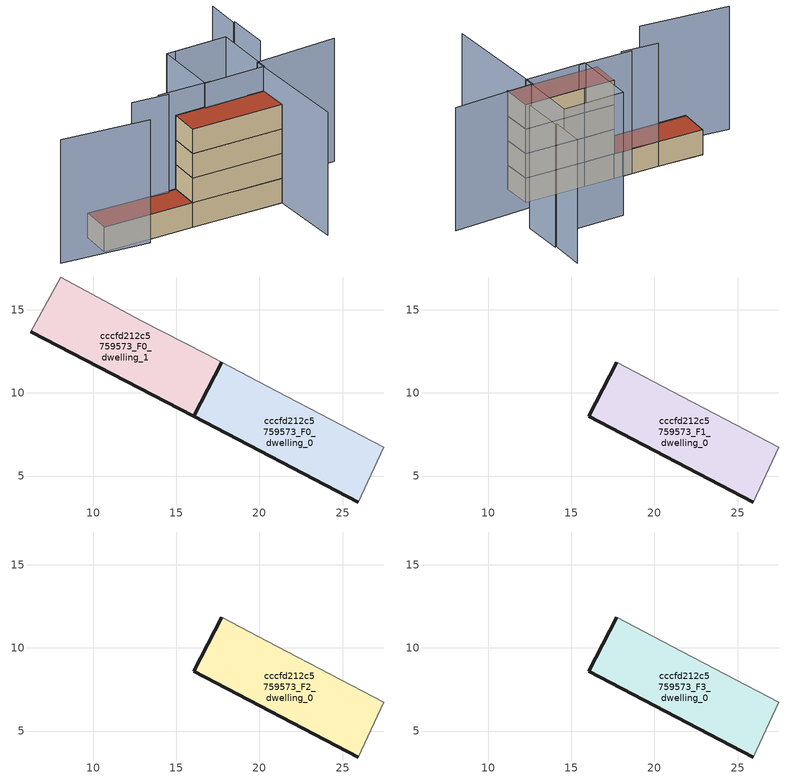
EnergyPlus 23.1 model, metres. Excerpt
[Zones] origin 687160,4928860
cccfd212c5759573_F0_dwelling_0
 floor ground (EU_floor_Construction): 25.93,3.44 27.48,6.75 21.03,10.11 17.72,11.85 16.03,8.59 z0
 wall outside (EU_wall_Construction): 25.93,3.44 16.03,8.59 17.73,11.85 z0:3
 wall adiabatic (EU_wall_Construction): 17.72,11.85 21.03,10.11 27.48,6.75 25.93,3.44 z0:3
cccfd212c5759573_F0_dwelling_1
 floor ground (EU_floor_Construction): 16.03,8.59 17.72,11.85 16.81,12.32 12.87,14.35 8.06,16.98 6.23,13.69 z0
 wall outside (EU_wall_Construction): 17.72,11.85 16.03,8.59 6.23,13.69 z0:3
 wall adiabatic (EU_wall_Construction): 6.23,13.69 8.06,16.98 12.87,14.35 16.81,12.32 17.72,11.85 z0:3
 roof outside (EU_roof_Construction): 16.81,12.32 17.72,11.85 16.03,8.59 6.23,13.69 8.06,16.98 12.87,14.35 z3
cccfd212c5759573_F1_dwelling_0
 floor to cccfd212c5759573_F0_dwelling_0 (EU_floor_Construction): 25.93,3.44 27.48,6.75 21.03,10.11 17.72,11.85 16.03,8.59 z3
 wall outside (EU_wall_Construction): 25.93,3.44 16.03,8.59 17.72,11.85 z3:6
 wall adiabatic (EU_wall_Construction): 17.72,11.85 21.03,10.11 27.48,6.75 25.93,3.44 z3:6
cccfd212c5759573_F2_dwelling_0
 floor to cccfd212c5759573_F1_dwelling_0 (EU_floor_Construction): 25.93,3.44 27.48,6.75 21.03,10.11 17.72,11.85 16.03,8.59 z6
 wall outside (EU_wall_Construction): 25.93,3.44 16.03,8.59 17.72,11.85 z6:9
 wall adiabatic (EU_wall_Construction): 17.72,11.85 21.03,10.11 27.48,6.75 25.93,3.44 z6:9
cccfd212c5759573_F3_dwelling_0
 floor to cccfd212c5759573_F2_dwelling_0 (EU_floor_Construction): 25.93,3.44 27.48,6.75 21.03,10.11 17.72,11.85 16.03,8.59 z9
 wall outside (EU_wall_Construction): 25.93,3.44 16.03,8.59 17.72,11.85 z9:12
 wall adiabatic (EU_wall_Construction): 17.72,11.85 21.03,10.11 27.48,6.75 25.93,3.44 z9:12
 roof outside (EU_roof_Construction): 27.48,6.75 25.93,3.44 16.03,8.59 17.72,11.85 21.03,10.11 z12
shading: 22.2,-4.64 27.85,7.83 / 27.85,7.83 36.84,3.76 / 32.15,10.18 34.31,14.8 / 34.19,14.86 36.09,18.68 / 21.56,9.78 15.81,12.86 / 30.91,13.75 25.26,16.57 / 16.64,12.04 12.87,14.35 / 10.66,10.65 1.66,16.29 / 30.95,13.83 27.48,6.75 / 27.48,6.75 20.79,10.03 / 20.79,10.03 24.26,17.11 / 24.26,17.11 30.95,13.83 z0:15
[Building]
EU S2 Campaign: North Axis=0; Terrain=City; Solar Distribution=FullExterior
[Site:Location]
Bologna: Latitude=44.5; Longitude=11.25; Time Zone=1; Elevation=37
[SizingPeriod:WeatherFileDays]
AnnualSizingPeriod: Begin Month=1; Begin Day of Month=1; End Month=12; End Day of Month=31; Day of Week for Start Day=Monday; Use Weather File Daylight Saving Period=No; Use Weather File Rain and Snow Indicators=No
[MATERIAL]
EU_InternalMass_Material: Roughness=MediumRough; Thickness=0.1; Conductivity=1; Density=1800; Specific Heat=900; Thermal Absorptance=0.9; Solar Absorptance=0.7; Visible Absorptance=0.7
[MATERIAL:NOMASS] Roughness=MediumRough; Thermal Absorptance=0.9; Solar Absorptance=0.7; Visible Absorptance=0.7
Name | Thermal Resistance
EU_wall_NoMass | 0.937881
EU_roof_NoMass | 0.548572
EU_floor_NoMass | 0.71348
[CONSTRUCTION]
EU_wall_Construction: EU_wall_NoMass
EU_roof_Construction: EU_roof_NoMass
EU_floor_Construction: EU_floor_NoMass
EU_InternalMass_Construction: EU_InternalMass_Material
[ZONE] Type=1; Multiplier=1; Ceiling Height=autocalculate; Floor Area=autocalculate; Part of Total Floor Area=Yes
Name | Volume
cccfd212c5759573_F0_dwelling_0 | 121.605
cccfd212c5759573_F1_dwelling_0; cccfd212c5759573_F2_dwelling_0; cccfd212c5759573_F3_dwelling_0 | 121.606
cccfd212c5759573_F0_dwelling_1 | 121.597
[INTERNALMASS] Construction=EU_InternalMass_Construction
Name | Zone or ZoneList | Surface Area
cccfd212c5759573_F0_dwelling_0_EU_InternalMass | cccfd212c5759573_F0_dwelling_0 | 40.5356
cccfd212c5759573_F0_dwelling_1_EU_InternalMass | cccfd212c5759573_F0_dwelling_1 | 40.5327
cccfd212c5759573_F1_dwelling_0_EU_InternalMass | cccfd212c5759573_F1_dwelling_0 | 81.0677
cccfd212c5759573_F2_dwelling_0_EU_InternalMass | cccfd212c5759573_F2_dwelling_0 | 81.0677
cccfd212c5759573_F3_dwelling_0_EU_InternalMass | cccfd212c5759573_F3_dwelling_0 | 81.0677
[OTHEREQUIPMENT] Fuel Type=Electricity; Design Level Calculation Method=Watts/Area; Power per Zone Floor Area=1; Fraction Latent=0; Fraction Radiant=0; Fraction Lost=0; Carbon Dioxide Generation Rate=0; EndUse Subcategory=EU_Step8_InternalGains
Name | Zone or ZoneList or Space or SpaceList | Schedule
EU_Step8_InternalGain_cccfd212c5759573_F0_dwelling_0_f000 | cccfd212c5759573_F0_dwelling_0 | EU_Step8_GainSchedule_cccfd212c5759573_F0_dwelling_0_f000
EU_Step8_InternalGain_cccfd212c5759573_F0_dwelling_1_f000 | cccfd212c5759573_F0_dwelling_1 | EU_Step8_GainSchedule_cccfd212c5759573_F0_dwelling_1_f000
EU_Step8_InternalGain_cccfd212c5759573_F1_dwelling_0_f000 | cccfd212c5759573_F1_dwelling_0 | EU_Step8_GainSchedule_cccfd212c5759573_F1_dwelling_0_f000
EU_Step8_InternalGain_cccfd212c5759573_F2_dwelling_0_f000 | cccfd212c5759573_F2_dwelling_0 | EU_Step8_GainSchedule_cccfd212c5759573_F2_dwelling_0_f000
EU_Step8_InternalGain_cccfd212c5759573_F3_dwelling_0_f000 | cccfd212c5759573_F3_dwelling_0 | EU_Step8_GainSchedule_cccfd212c5759573_F3_dwelling_0_f000
[ZONEVENTILATION:DESIGNFLOWRATE] Schedule=EU_AlwaysOn; Design Flow Rate Calculation Method=AirChanges/Hour; Air Changes per Hour=0.687892; Ventilation Type=Natural; Fan Pressure Rise=0; Fan Total Efficiency=1; Constant Term Coefficient=1; Temperature Term Coefficient=0; Velocity Term Coefficient=0; Velocity Squared Term Coefficient=0; Minimum Indoor Temperature=-100; Maximum Indoor Temperature=100; Delta Temperature=-100; Minimum Outdoor Temperature=-100; Maximum Outdoor Temperature=100; Maximum Wind Speed=40
Name | Zone or ZoneList or Space or SpaceList
EU_ConstantAir_cccfd212c5759573_F0_dwelling_0 | cccfd212c5759573_F0_dwelling_0
EU_ConstantAir_cccfd212c5759573_F0_dwelling_1 | cccfd212c5759573_F0_dwelling_1
EU_ConstantAir_cccfd212c5759573_F1_dwelling_0 | cccfd212c5759573_F1_dwelling_0
EU_ConstantAir_cccfd212c5759573_F2_dwelling_0 | cccfd212c5759573_F2_dwelling_0
EU_ConstantAir_cccfd212c5759573_F3_dwelling_0 | cccfd212c5759573_F3_dwelling_0
[SIZING:ZONE] Zone Cooling Design Supply Air Temperature Input Method=SupplyAirTemperature; Zone Cooling Design Supply Air Temperature=13; Zone Heating Design Supply Air Temperature Input Method=SupplyAirTemperature; Zone Heating Design Supply Air Temperature=50; Zone Cooling Design Supply Air Humidity Ratio=0.008; Zone Heating Design Supply Air Humidity Ratio=0.008; Cooling Design Air Flow Method=DesignDay; Cooling Design Air Flow Rate=0; Cooling Minimum Air Flow per Zone Floor Area=0.000762; Cooling Minimum Air Flow=0; Cooling Minimum Air Flow Fraction=0.2; Heating Design Air Flow Method=DesignDay; Heating Design Air Flow Rate=0; Heating Maximum Air Flow per Zone Floor Area=0.002032; Heating Maximum Air Flow=0.141576; Heating Maximum Air Flow Fraction=0.3; Account for Dedicated Outdoor Air System=No; Dedicated Outdoor Air System Control Strategy=NeutralSupplyAir; Dedicated Outdoor Air Low Setpoint Temperature for Design=autosize; Dedicated Outdoor Air High Setpoint Temperature for Design=autosize; Zone Load Sizing Method=Sensible Load Only No Latent Load; Zone Latent Cooling Design Supply Air Humidity Ratio Input Method=HumidityRatioDifference; Zone Cooling Design Supply Air Humidity Ratio Difference=0.005; Zone Latent Heating Design Supply Air Humidity Ratio Input Method=HumidityRatioDifference; Zone Humidification Design Supply Air Humidity Ratio Difference=0.005
cccfd212c5759573_F0_dwelling_0; cccfd212c5759573_F0_dwelling_1; cccfd212c5759573_F1_dwelling_0; cccfd212c5759573_F2_dwelling_0; cccfd212c5759573_F3_dwelling_0
[ThermostatSetpoint:DualSetpoint] Heating Setpoint Temperature Schedule=HVACTemplate-Always 20; Cooling Setpoint Temperature Schedule=HVACTemplate-Always 50
EU_HeatOnly_cccfd212c5759573_F0_dwelling_0 Dual SP Control; EU_HeatOnly_cccfd212c5759573_F0_dwelling_1 Dual SP Control; EU_HeatOnly_cccfd212c5759573_F1_dwelling_0 Dual SP Control; EU_HeatOnly_cccfd212c5759573_F2_dwelling_0 Dual SP Control; EU_HeatOnly_cccfd212c5759573_F3_dwelling_0 Dual SP Control
[ZoneControl:Thermostat] Control Type Schedule=HVACTemplate-Always 4
Name | Zone or ZoneList | Control
cccfd212c5759573_F0_dwelling_0 Thermostat | cccfd212c5759573_F0_dwelling_0 | EU_HeatOnly_cccfd212c5759573_F0_dwelling_0 Dual SP Control
cccfd212c5759573_F0_dwelling_1 Thermostat | cccfd212c5759573_F0_dwelling_1 | EU_HeatOnly_cccfd212c5759573_F0_dwelling_1 Dual SP Control
cccfd212c5759573_F1_dwelling_0 Thermostat | cccfd212c5759573_F1_dwelling_0 | EU_HeatOnly_cccfd212c5759573_F1_dwelling_0 Dual SP Control
cccfd212c5759573_F2_dwelling_0 Thermostat | cccfd212c5759573_F2_dwelling_0 | EU_HeatOnly_cccfd212c5759573_F2_dwelling_0 Dual SP Control
cccfd212c5759573_F3_dwelling_0 Thermostat | cccfd212c5759573_F3_dwelling_0 | EU_HeatOnly_cccfd212c5759573_F3_dwelling_0 Dual SP Control
[Zone equipment]
cccfd212c5759573_F0_dwelling_0: cccfd212c5759573_F0_dwelling_0 Ideal Loads Air System
cccfd212c5759573_F0_dwelling_1: cccfd212c5759573_F0_dwelling_1 Ideal Loads Air System
cccfd212c5759573_F1_dwelling_0: cccfd212c5759573_F1_dwelling_0 Ideal Loads Air System
cccfd212c5759573_F2_dwelling_0: cccfd212c5759573_F2_dwelling_0 Ideal Loads Air System
cccfd212c5759573_F3_dwelling_0: cccfd212c5759573_F3_dwelling_0 Ideal Loads Air System
[ZoneHVAC:IdealLoadsAirSystem] Availability Schedule=EU_AlwaysOn; Maximum Heating Supply Air Temperature [C]=50; Minimum Cooling Supply Air Temperature [C]=13; Maximum Heating Supply Air Humidity Ratio [kg-H20/kg-air]=0.0156; Minimum Cooling Supply Air Humidity Ratio [kg-H20/kg-air]=0.0077; Heating Limit=NoLimit; Cooling Limit=NoLimit; Heating Availability Schedule=EU_AlwaysOn; Cooling Availability Schedule=EU_CoolingOff; Dehumidification Control Type=ConstantSensibleHeatRatio; Cooling Sensible Heat Ratio=0.7; Humidification Control Type=None; Demand Controlled Ventilation Type=None; Outdoor Air Economizer Type=NoEconomizer; Heat Recovery Type=None; Sensible Heat Recovery Effectiveness=0.7; Latent Heat Recovery Effectiveness=0.65
cccfd212c5759573_F0_dwelling_0 Ideal Loads Air System; cccfd212c5759573_F0_dwelling_1 Ideal Loads Air System; cccfd212c5759573_F1_dwelling_0 Ideal Loads Air System; cccfd212c5759573_F2_dwelling_0 Ideal Loads Air System; cccfd212c5759573_F3_dwelling_0 Ideal Loads Air System
[SCHEDULE:CONSTANT]
Name | Hourly Value
EU_AlwaysOn | 1
EU_CoolingOff | 0
[SCHEDULE:FILE] Column Number=1; Rows to Skip at Top=0; Number of Hours of Data=8760; Column Separator=Comma; Interpolate to Timestep=No; Minutes per Item=60; Adjust Schedule for Daylight Savings=Yes
Name | File
EU_Step8_GainSchedule_cccfd212c5759573_F0_dwelling_0_f000 | ../../schedules/cccfd212c5759573/cccfd212c5759573_F0_dwelling_0_f000_gain.csv
EU_Step8_GainSchedule_cccfd212c5759573_F0_dwelling_1_f000 | ../../schedules/cccfd212c5759573/cccfd212c5759573_F0_dwelling_1_f000_gain.csv
EU_Step8_GainSchedule_cccfd212c5759573_F1_dwelling_0_f000 | ../../schedules/cccfd212c5759573/cccfd212c5759573_F1_dwelling_0_f000_gain.csv
EU_Step8_GainSchedule_cccfd212c5759573_F2_dwelling_0_f000 | ../../schedules/cccfd212c5759573/cccfd212c5759573_F2_dwelling_0_f000_gain.csv
EU_Step8_GainSchedule_cccfd212c5759573_F3_dwelling_0_f000 | ../../schedules/cccfd212c5759573/cccfd212c5759573_F3_dwelling_0_f000_gain.csv
[Schedule:Compact]
HVACTemplate-Always 20: Through: 12/31, For: AllDays, Until: 24:00, 20
HVACTemplate-Always 50: Through: 12/31, For: AllDays, Until: 24:00, 50
HVACTemplate-Always 4: Through: 12/31, For: AllDays, Until: 24:00, 4
